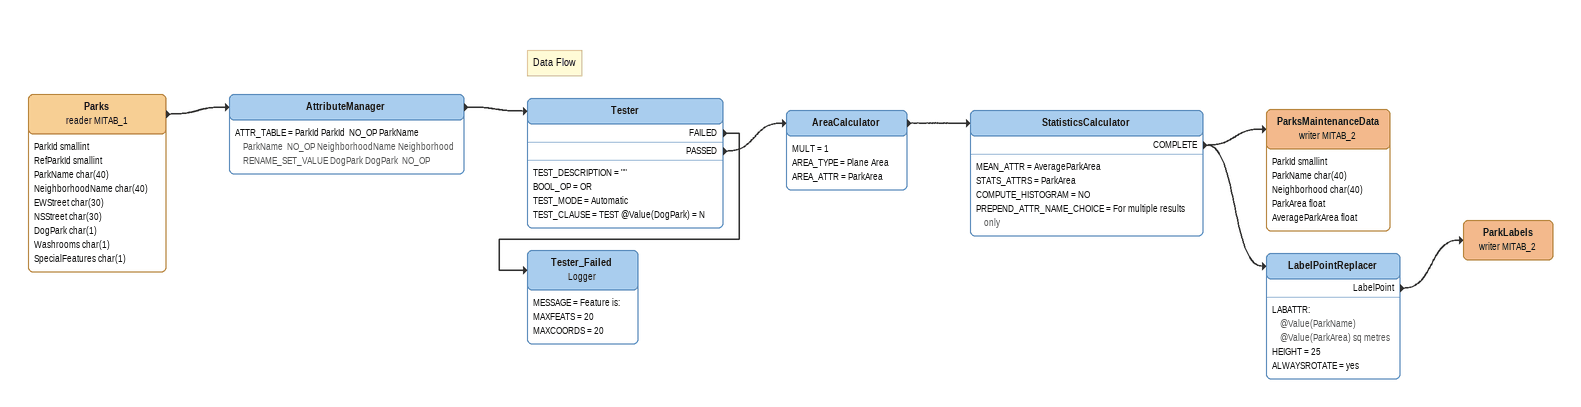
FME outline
Parks (reader MITAB_1)
    attributes: ParkId smallint, RefParkId smallint, ParkName char(40), NeighborhoodName char(40), EWStreet char(30), NSStreet char(30), DogPark char(1), Washrooms char(1), SpecialFeatures char(1)
    -> AttributeManager
AttributeManager
    ATTR_TABLE = ParkId ParkId  NO_OP ParkName ParkName  NO_OP NeighborhoodName Neighborhood  RENAME_SET_VALUE DogPark DogPark  NO_OP
    -> Tester
Note: Data Flow
Tester
    TEST_DESCRIPTION = ""
    BOOL_OP = OR
    TEST_MODE = Automatic
    TEST_CLAUSE = TEST @Value(DogPark) = N
    FAILED -> Tester_Failed
    PASSED -> AreaCalculator
AreaCalculator
    MULT = 1
    AREA_TYPE = Plane Area
    AREA_ATTR = ParkArea
    -> StatisticsCalculator
StatisticsCalculator
    MEAN_ATTR = AverageParkArea
    STATS_ATTRS = ParkArea
    COMPUTE_HISTOGRAM = NO
    PREPEND_ATTR_NAME_CHOICE = For multiple results only
    COMPLETE -> ParksMaintenanceData (writer MITAB_2)
    COMPLETE -> LabelPointReplacer
ParksMaintenanceData (writer MITAB_2)
    attributes: ParkId smallint, ParkName char(40), Neighborhood char(40), ParkArea float, AverageParkArea float
LabelPointReplacer
    LABATTR:
      @Value(ParkName)
      @Value(ParkArea) sq metres
    HEIGHT = 25
    ALWAYSROTATE = yes
    LabelPoint -> ParkLabels (writer MITAB_2)
ParkLabels (writer MITAB_2)
Tester_Failed: Logger
    MESSAGE = Feature is:
    MAXFEATS = 20
    MAXCOORDS = 20
